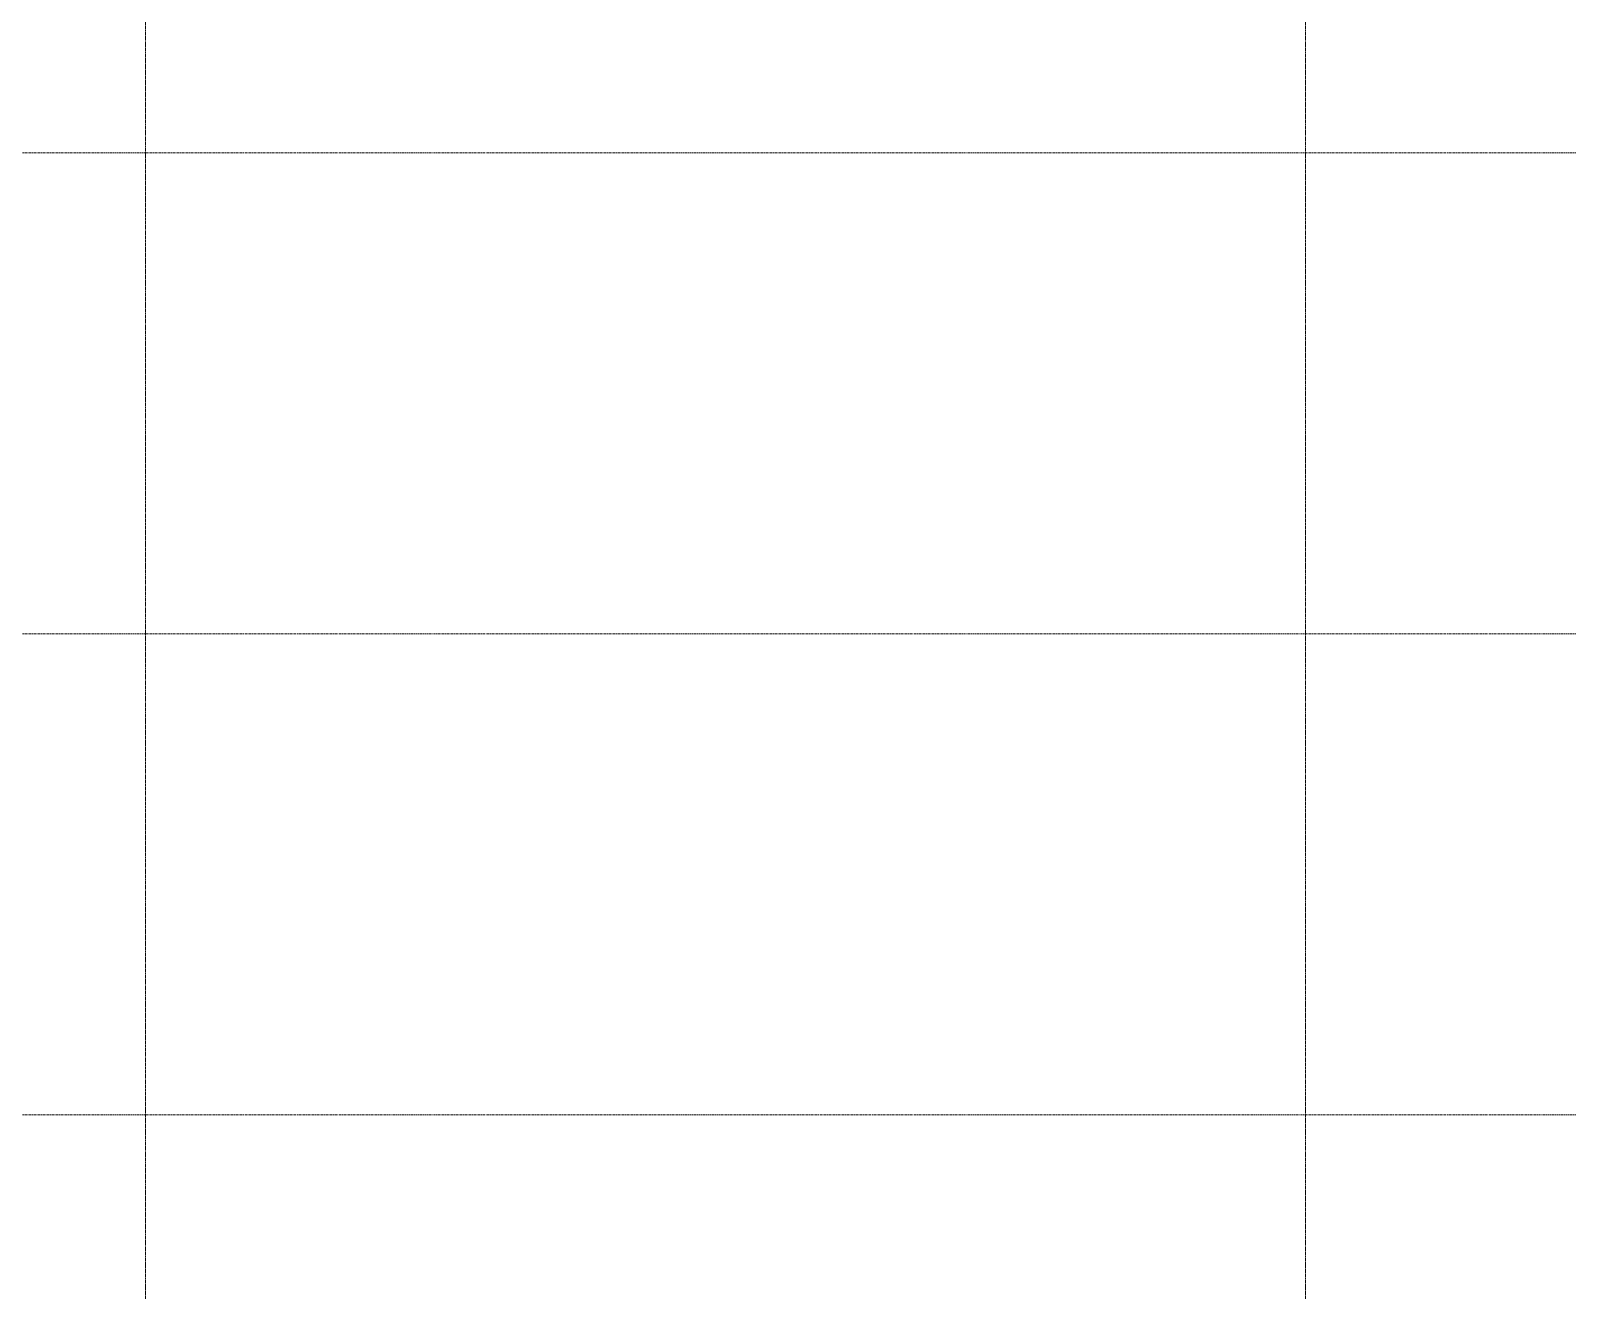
# Model space of a CAD drawing. Header units: millimetres. Extents: x 26124 to 258712, y -8723 to 35400.
# Drawn here: x 68343 to 79203, y 4360 to 13263 of the extents above; entities that cross this region are included whole.
import ezdxf

# ---------------------------------------------------------------- set-up
doc = ezdxf.new("R2010")
doc.units = ezdxf.units.MM
doc.linetypes.add('Centre', pattern=[31.75, 6.35, -4.7625, 15.875, -4.7625])
doc.linetypes.add('Grid Line', pattern=[22.225, 12.7, -3.175, 3.175, -3.175])
doc.layers.add('A-FLOR-LEVL-2', color=51, linetype='Centre', lineweight=9)
doc.layers.add('S-GRID-1', color=1, linetype='Grid Line', lineweight=9)

msp = doc.modelspace()

# ---------------------------------------------------------------- linework, layer by layer
at = {"layer": 'A-FLOR-LEVL-2'}
for p, q in [((26123.8, 12400), (134152.6, 12400)), ((26123.8, 9000), (134152.6, 9000)), ((26123.8, 5600), (134152.6, 5600))]:
    msp.add_line(p, q, dxfattribs=at)
at = {"layer": 'S-GRID-1'}
for p, q in [((69152.6, -2320.6), (69152.6, 30285.9)), ((77352.6, -2320.6), (77352.6, 30285.9))]:
    msp.add_line(p, q, dxfattribs=at)

doc.saveas('drawing.dxf')
